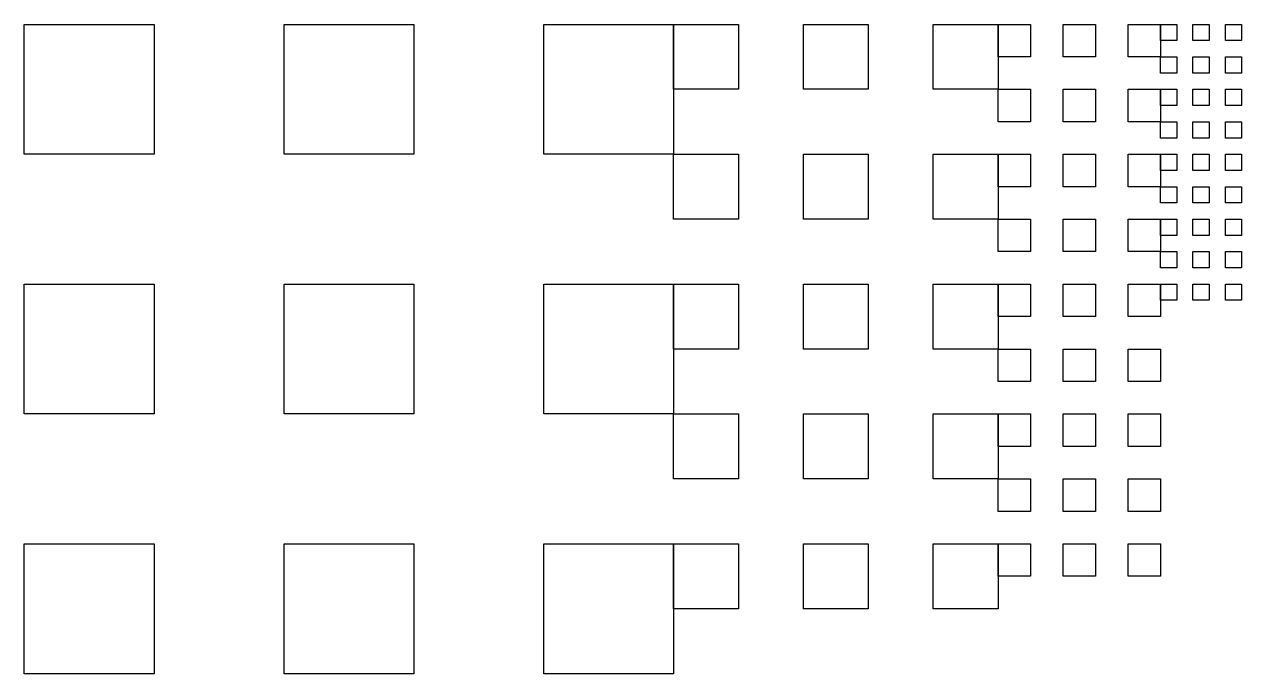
# Model space of a CAD drawing. Extents: x 15393 to 105743, y 58698 to 87977.
# Drawn here: x 15393 to 17268, y 59393 to 60393 of the extents above; entities that cross this region are included whole.
import ezdxf

# ---------------------------------------------------------------- set-up
doc = ezdxf.new("R2010")
doc.units = 13
doc.header["$MEASUREMENT"] = 0
doc.layers.add('Trap Layer', color=80, linetype='Continuous')

msp = doc.modelspace()

# ---------------------------------------------------------------- linework, layer by layer
at = {"layer": 'Trap Layer'}
for points in [[(15393.1, 60393.2), (15593.1, 60393.2), (15593.1, 60193.2), (15393.1, 60193.2)], [(15793.1, 60393.2), (15993.1, 60393.2), (15993.1, 60193.2), (15793.1, 60193.2)], [(16193.1, 60393.2), (16393.1, 60393.2), (16393.1, 60193.2), (16193.1, 60193.2)], [(16393.1, 60393.2), (16493.1, 60393.2), (16493.1, 60293.2), (16393.1, 60293.2)], [(16593.1, 60393.2), (16693.1, 60393.2), (16693.1, 60293.2), (16593.1, 60293.2)], [(16793.1, 60393.2), (16893.1, 60393.2), (16893.1, 60293.2), (16793.1, 60293.2)], [(16893.1, 60393.2), (16943.1, 60393.2), (16943.1, 60343.2), (16893.1, 60343.2)], [(16993.1, 60393.2), (17043.1, 60393.2), (17043.1, 60343.2), (16993.1, 60343.2)], [(17093.1, 60393.2), (17143.1, 60393.2), (17143.1, 60343.2), (17093.1, 60343.2)], [(17143.1, 60393.2), (17168.1, 60393.2), (17168.1, 60368.2), (17143.1, 60368.2)], [(17193.1, 60393.2), (17218.1, 60393.2), (17218.1, 60368.2), (17193.1, 60368.2)], [(17243.1, 60393.2), (17268.1, 60393.2), (17268.1, 60368.2), (17243.1, 60368.2)], [(17143.1, 60343.2), (17168.1, 60343.2), (17168.1, 60318.2), (17143.1, 60318.2)], [(17193.1, 60343.2), (17218.1, 60343.2), (17218.1, 60318.2), (17193.1, 60318.2)], [(17243.1, 60343.2), (17268.1, 60343.2), (17268.1, 60318.2), (17243.1, 60318.2)], [(16893.1, 60293.2), (16943.1, 60293.2), (16943.1, 60243.2), (16893.1, 60243.2)], [(16993.1, 60293.2), (17043.1, 60293.2), (17043.1, 60243.2), (16993.1, 60243.2)], [(17093.1, 60293.2), (17143.1, 60293.2), (17143.1, 60243.2), (17093.1, 60243.2)], [(17143.1, 60293.2), (17168.1, 60293.2), (17168.1, 60268.2), (17143.1, 60268.2)], [(17193.1, 60293.2), (17218.1, 60293.2), (17218.1, 60268.2), (17193.1, 60268.2)], [(17243.1, 60293.2), (17268.1, 60293.2), (17268.1, 60268.2), (17243.1, 60268.2)], [(17143.1, 60243.2), (17168.1, 60243.2), (17168.1, 60218.2), (17143.1, 60218.2)], [(17193.1, 60243.2), (17218.1, 60243.2), (17218.1, 60218.2), (17193.1, 60218.2)], [(17243.1, 60243.2), (17268.1, 60243.2), (17268.1, 60218.2), (17243.1, 60218.2)], [(16393.1, 60193.2), (16493.1, 60193.2), (16493.1, 60093.2), (16393.1, 60093.2)], [(16593.1, 60193.2), (16693.1, 60193.2), (16693.1, 60093.2), (16593.1, 60093.2)], [(16793.1, 60193.2), (16893.1, 60193.2), (16893.1, 60093.2), (16793.1, 60093.2)], [(16893.1, 60193.2), (16943.1, 60193.2), (16943.1, 60143.2), (16893.1, 60143.2)], [(16993.1, 60193.2), (17043.1, 60193.2), (17043.1, 60143.2), (16993.1, 60143.2)], [(17093.1, 60193.2), (17143.1, 60193.2), (17143.1, 60143.2), (17093.1, 60143.2)], [(17143.1, 60193.2), (17168.1, 60193.2), (17168.1, 60168.2), (17143.1, 60168.2)], [(17193.1, 60193.2), (17218.1, 60193.2), (17218.1, 60168.2), (17193.1, 60168.2)], [(17243.1, 60193.2), (17268.1, 60193.2), (17268.1, 60168.2), (17243.1, 60168.2)], [(17143.1, 60143.2), (17168.1, 60143.2), (17168.1, 60118.2), (17143.1, 60118.2)], [(17193.1, 60143.2), (17218.1, 60143.2), (17218.1, 60118.2), (17193.1, 60118.2)], [(17243.1, 60143.2), (17268.1, 60143.2), (17268.1, 60118.2), (17243.1, 60118.2)], [(16893.1, 60093.2), (16943.1, 60093.2), (16943.1, 60043.2), (16893.1, 60043.2)], [(16993.1, 60093.2), (17043.1, 60093.2), (17043.1, 60043.2), (16993.1, 60043.2)], [(17093.1, 60093.2), (17143.1, 60093.2), (17143.1, 60043.2), (17093.1, 60043.2)], [(17143.1, 60093.2), (17168.1, 60093.2), (17168.1, 60068.2), (17143.1, 60068.2)], [(17193.1, 60093.2), (17218.1, 60093.2), (17218.1, 60068.2), (17193.1, 60068.2)], [(17243.1, 60093.2), (17268.1, 60093.2), (17268.1, 60068.2), (17243.1, 60068.2)], [(17143.1, 60043.2), (17168.1, 60043.2), (17168.1, 60018.2), (17143.1, 60018.2)], [(17193.1, 60043.2), (17218.1, 60043.2), (17218.1, 60018.2), (17193.1, 60018.2)], [(17243.1, 60043.2), (17268.1, 60043.2), (17268.1, 60018.2), (17243.1, 60018.2)], [(15393.1, 59993.2), (15593.1, 59993.2), (15593.1, 59793.2), (15393.1, 59793.2)], [(15793.1, 59993.2), (15993.1, 59993.2), (15993.1, 59793.2), (15793.1, 59793.2)], [(16193.1, 59993.2), (16393.1, 59993.2), (16393.1, 59793.2), (16193.1, 59793.2)], [(16393.1, 59993.2), (16493.1, 59993.2), (16493.1, 59893.2), (16393.1, 59893.2)], [(16593.1, 59993.2), (16693.1, 59993.2), (16693.1, 59893.2), (16593.1, 59893.2)], [(16793.1, 59993.2), (16893.1, 59993.2), (16893.1, 59893.2), (16793.1, 59893.2)], [(16893.1, 59993.2), (16943.1, 59993.2), (16943.1, 59943.2), (16893.1, 59943.2)], [(16993.1, 59993.2), (17043.1, 59993.2), (17043.1, 59943.2), (16993.1, 59943.2)], [(17093.1, 59993.2), (17143.1, 59993.2), (17143.1, 59943.2), (17093.1, 59943.2)], [(17143.1, 59993.2), (17168.1, 59993.2), (17168.1, 59968.2), (17143.1, 59968.2)], [(17193.1, 59993.2), (17218.1, 59993.2), (17218.1, 59968.2), (17193.1, 59968.2)], [(17243.1, 59993.2), (17268.1, 59993.2), (17268.1, 59968.2), (17243.1, 59968.2)], [(16893.1, 59893.2), (16943.1, 59893.2), (16943.1, 59843.2), (16893.1, 59843.2)], [(16993.1, 59893.2), (17043.1, 59893.2), (17043.1, 59843.2), (16993.1, 59843.2)], [(17093.1, 59893.2), (17143.1, 59893.2), (17143.1, 59843.2), (17093.1, 59843.2)], [(16393.1, 59793.2), (16493.1, 59793.2), (16493.1, 59693.2), (16393.1, 59693.2)], [(16593.1, 59793.2), (16693.1, 59793.2), (16693.1, 59693.2), (16593.1, 59693.2)], [(16793.1, 59793.2), (16893.1, 59793.2), (16893.1, 59693.2), (16793.1, 59693.2)], [(16893.1, 59793.2), (16943.1, 59793.2), (16943.1, 59743.2), (16893.1, 59743.2)], [(16993.1, 59793.2), (17043.1, 59793.2), (17043.1, 59743.2), (16993.1, 59743.2)], [(17093.1, 59793.2), (17143.1, 59793.2), (17143.1, 59743.2), (17093.1, 59743.2)], [(16893.1, 59693.2), (16943.1, 59693.2), (16943.1, 59643.2), (16893.1, 59643.2)], [(16993.1, 59693.2), (17043.1, 59693.2), (17043.1, 59643.2), (16993.1, 59643.2)], [(17093.1, 59693.2), (17143.1, 59693.2), (17143.1, 59643.2), (17093.1, 59643.2)], [(15393.1, 59593.2), (15593.1, 59593.2), (15593.1, 59393.2), (15393.1, 59393.2)], [(15793.1, 59593.2), (15993.1, 59593.2), (15993.1, 59393.2), (15793.1, 59393.2)], [(16193.1, 59593.2), (16393.1, 59593.2), (16393.1, 59393.2), (16193.1, 59393.2)], [(16393.1, 59593.2), (16493.1, 59593.2), (16493.1, 59493.2), (16393.1, 59493.2)], [(16593.1, 59593.2), (16693.1, 59593.2), (16693.1, 59493.2), (16593.1, 59493.2)], [(16793.1, 59593.2), (16893.1, 59593.2), (16893.1, 59493.2), (16793.1, 59493.2)], [(16893.1, 59593.2), (16943.1, 59593.2), (16943.1, 59543.2), (16893.1, 59543.2)], [(16993.1, 59593.2), (17043.1, 59593.2), (17043.1, 59543.2), (16993.1, 59543.2)], [(17093.1, 59593.2), (17143.1, 59593.2), (17143.1, 59543.2), (17093.1, 59543.2)]]:
    msp.add_lwpolyline(points, close=True, dxfattribs=at)

doc.saveas('drawing.dxf')
